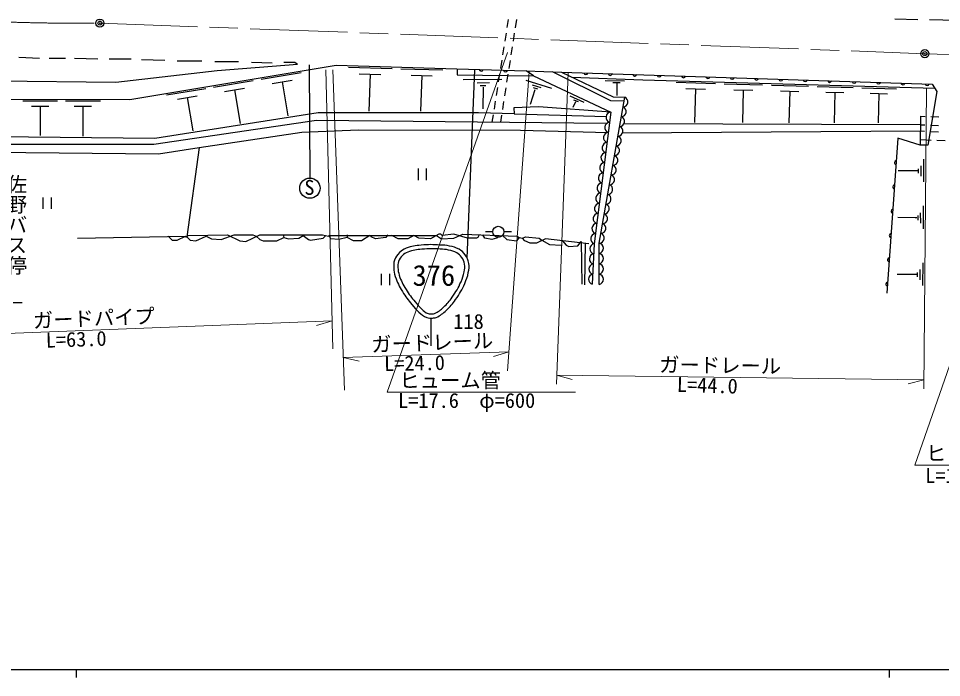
# Model space of a CAD drawing. Units: millimetres, scale not verified. Extents: x 40000 to 680000, y 20000 to 380000.
# Drawn here: x 160888 to 274442, y 204000 to 285130 of the extents above; entities that cross this region are included whole.
import ezdxf
from ezdxf.enums import TextEntityAlignment as Align

# ---------------------------------------------------------------- set-up
doc = ezdxf.new("R2010")
doc.units = ezdxf.units.MM
doc.header["$LTSCALE"] = 1000
doc.header["$PDMODE"] = 32
doc.header["$PDSIZE"] = 500
doc.linetypes.add('CHAIN', pattern=[18.5, 12, -1.5, 3.5, -1.5])
for name, color, linetype, lineweight in [('M-BGD', 7, 'Continuous', 25), ('M-BMK', 2, 'CHAIN', 13), ('M-BMK-SRVR', 3, 'Continuous', 25), ('M-STR-HTXT', 7, 'Continuous', 13), ('M-STR-STRC', 7, 'Continuous', 25), ('M-TTL-BAND', 7, 'Continuous', 25)]:
    doc.layers.add(name, color=color, linetype=linetype, lineweight=lineweight)
doc.styles.add('@ＭＳ ゴシック', font='')
doc.styles.add('ＭＳ ゴシック', font='')
doc.styles.get('@ＭＳ ゴシック').set_extended_font_data('@MS Gothic')
doc.styles.get('ＭＳ ゴシック').set_extended_font_data('MS Gothic')

msp = doc.modelspace()

# ---------------------------------------------------------------- linework, layer by layer
at = {"layer": 'M-BGD'}
for p, q in [((268716, 285087), (271510, 285002)), ((221135, 285014), (220979, 284026)), ((222145, 284982), (221990, 283994)), ((272949, 285002), (276251, 284918)), ((220870, 283335), (220714, 282347)), ((221882, 283302), (221728, 282315)), ((220605, 281656), (220449, 280668)), ((221620, 281623), (221465, 280635)), ((160935, 280346), (163475, 280261)), ((164661, 280261), (166693, 280261)), ((167793, 280261), (170672, 280176)), ((172027, 280176), (174736, 280176)), ((176006, 280092), (178885, 280007)), ((180409, 279922), (183457, 279922)), ((185065, 279838), (187944, 279838)), ((185319, 278737), (195225, 279499)), ((189553, 279753), (192093, 279668)), ((193532, 279753), (194887, 279753)), ((194887, 279753), (195225, 279499)), ((196665, 279414), (196749, 265529)), ((220340, 279977), (220184, 278989)), ((221357, 279943), (221202, 278955)), ((172873, 277298), (185319, 278737)), ((190731, 277651), (195670, 278473)), ((201489, 279146), (206844, 278981)), ((202803, 278302), (205480, 278219)), ((204142, 278261), (204001, 273709)), ((207944, 278947), (213097, 278789)), ((214807, 278936), (223342, 278672)), ((216985, 278822), (216053, 255623)), ((220074, 278297), (219918, 277310)), ((221094, 278264), (220940, 277276)), ((227702, 278518), (273269, 277052)), ((156871, 277467), (172873, 277298)), ((184895, 276680), (189774, 277492)), ((192089, 277116), (194559, 277527)), ((193324, 277321), (194023, 273123)), ((209209, 278135), (211785, 278056)), ((210497, 278095), (210362, 273716)), ((215585, 277625), (220343, 277639)), ((217303, 277221), (218832, 277246)), ((223285, 277549), (226467, 276565)), ((228957, 277912), (237681, 277589)), ((233051, 277484), (235434, 277440)), ((234020, 277242), (234918, 277236)), ((234510, 277115), (234491, 275663)), ((237681, 277589), (273600, 276544)), ((241777, 277270), (246642, 277129)), ((247719, 277097), (252430, 276960)), ((179117, 275718), (183938, 276521)), ((186236, 276151), (188676, 276557)), ((187456, 276354), (188147, 272206)), ((217679, 276858), (218386, 276864)), ((218061, 276660), (217996, 273990)), ((219809, 276618), (219653, 275630)), ((220832, 276584), (220677, 275596)), ((224403, 276346), (223830, 274524)), ((224078, 276944), (225142, 276645)), ((224186, 276626), (224721, 276486)), ((242972, 276505), (245405, 276434)), ((244188, 276470), (244068, 272334)), ((248876, 276356), (251232, 276288)), ((250054, 276322), (249937, 272317)), ((253505, 276929), (258067, 276796)), ((254625, 276211), (256906, 276145)), ((255766, 276178), (255653, 272301)), ((259139, 276765), (263556, 276636)), ((260224, 276070), (262432, 276006)), ((261328, 276038), (261219, 272284)), ((264626, 276605), (268901, 276481)), ((161409, 274984), (165679, 274979)), ((166655, 274978), (170973, 274973)), ((180443, 275196), (182853, 275597)), ((181648, 275396), (182330, 271299)), ((219544, 274939), (219388, 273951)), ((220569, 274905), (220414, 273917)), ((228733, 275586), (230453, 274809)), ((229408, 274860), (229090, 274153)), ((229172, 275115), (229746, 274892)), ((265676, 275933), (267813, 275871)), ((266745, 275902), (266639, 272269)), ((162475, 274342), (164611, 274340)), ((163543, 274341), (163539, 270711)), ((167734, 274329), (169893, 274326)), ((168813, 274328), (168809, 270658)), ((219279, 273260), (219136, 272354)), ((220306, 273225), (220168, 272343)), ((221861, 273381), (233231, 273051)), ((271867, 273085), (271833, 269517)), ((271867, 273085), (272414, 273072)), ((273114, 273057), (274114, 273034)), ((271857, 272054), (235376, 272159)), ((271857, 272054), (272383, 272033)), ((273082, 272006), (274081, 271967)), ((235102, 271030), (271849, 271279)), ((269063, 270387), (267709, 251318)), ((271849, 271279), (272360, 271255)), ((273059, 271221), (274058, 271173)), ((183118, 269254), (181594, 258248)), ((271839, 270218), (273179, 270167)), ((273878, 270140), (274878, 270102)), ((271880, 266991), (271889, 265710)), ((272243, 267822), (272224, 265013)), ((210040, 266640), (210040, 265240)), ((211090, 265240), (211090, 266640)), ((271574, 266637), (271574, 266073)), ((163885, 263075), (163885, 261675)), ((164935, 261675), (164935, 263075)), ((271827, 261215), (271836, 259935)), ((272190, 262047), (272171, 259238)), ((271521, 260862), (271521, 260298)), ((168132, 258078), (181425, 258332)), ((179308, 258332), (179816, 257824)), ((179816, 257824), (180409, 257824)), ((180409, 257824), (181425, 258332)), ((181425, 258332), (181425, 258248)), ((181425, 258248), (181594, 258248)), ((181594, 258248), (181763, 258417)), ((181594, 258248), (182017, 257824)), ((181763, 258417), (186589, 258502)), ((182017, 257824), (182695, 257740)), ((182695, 257740), (183965, 258332)), ((183965, 258332), (184642, 257994)), ((184642, 257994), (185827, 257909)), ((185827, 257909), (187436, 258502)), ((186589, 258502), (188113, 257740)), ((187436, 258502), (189722, 258502)), ((188875, 257655), (190569, 258502)), ((189722, 258502), (190145, 258332)), ((190145, 258332), (190569, 257909)), ((190569, 258502), (198273, 258502)), ((190569, 257909), (190992, 257740)), ((192685, 257740), (193532, 258163)), ((193447, 258502), (193532, 258163)), ((193532, 258163), (194125, 257994)), ((194125, 257994), (195395, 258078)), ((195395, 258078), (195903, 258417)), ((195903, 258417), (196580, 257909)), ((196580, 257909), (196834, 257824)), ((196834, 257824), (198358, 258078)), ((198273, 258502), (199035, 258332)), ((198358, 258078), (198697, 258417)), ((199035, 258332), (199120, 258417)), ((199120, 258417), (199289, 257994)), ((199120, 258417), (212328, 258417)), ((200305, 257909), (199289, 257994)), ((201321, 258163), (200305, 257909)), ((201321, 258502), (201321, 258163)), ((202083, 257740), (201321, 258163)), ((204115, 258417), (203099, 257740)), ((204285, 258248), (204285, 258417)), ((204793, 257994), (204285, 258248)), ((206063, 258163), (204793, 257994)), ((206317, 258502), (206063, 258163)), ((207587, 257994), (206825, 258417)), ((208772, 257994), (207587, 257994)), ((209534, 258417), (208772, 257994)), ((210127, 258078), (209534, 258417)), ((211566, 257994), (210127, 258078)), ((212582, 258586), (211566, 257994)), ((212328, 258417), (212921, 257994)), ((212836, 258586), (212582, 258586)), ((213005, 258417), (212836, 258586)), ((212921, 257994), (214445, 258078)), ((214445, 258586), (213005, 258417)), ((214445, 258078), (215545, 258586)), ((216138, 258078), (214445, 258586)), ((215545, 258586), (222234, 258332)), ((217239, 258078), (216138, 258078)), ((217408, 258163), (217239, 258078)), ((217577, 258502), (217408, 258163)), ((218255, 258078), (218001, 258502)), ((219101, 257909), (218255, 258078)), ((219694, 258078), (219101, 257909)), ((219948, 258417), (219694, 258078)), ((220419, 258401), (220964, 257909)), ((220964, 257909), (222149, 257740)), ((222488, 258163), (222149, 257740)), ((222234, 258332), (222488, 258163)), ((222488, 258163), (222911, 258078)), ((222911, 258078), (223250, 258248)), ((223165, 257740), (222911, 258078)), ((223250, 258248), (224943, 258078)), ((225705, 257994), (224605, 257486)), ((224943, 258078), (225282, 257824)), ((225282, 257824), (226213, 257316)), ((231039, 257401), (225705, 257994)), ((188113, 257740), (188875, 257655)), ((190992, 257740), (192685, 257740)), ((203099, 257740), (202083, 257740)), ((223843, 257486), (223165, 257740)), ((224605, 257486), (223843, 257486)), ((226213, 257316), (227653, 257232)), ((227822, 257740), (228245, 257232)), ((228245, 257232), (228584, 257062)), ((228584, 257062), (229685, 257147)), ((229685, 257147), (230108, 257655)), ((230108, 257655), (230193, 252406)), ((230616, 257486), (230531, 252321)), ((272126, 255058), (272107, 252249)), ((271457, 253874), (271457, 253310)), ((271763, 254227), (271772, 252947)), ((160233, 250150), (161334, 250150))]:
    msp.add_line(p, q, dxfattribs=at)
for points in [[(157727, 275188), (174594, 275168), (199979, 279393), (214807, 278936)], [(214866, 278934), (214844, 278192), (224264, 278082), (223342, 278672)], [(223342, 278672), (227702, 278518), (234033, 275464), (235473, 275439)], [(235388, 274954), (233775, 275007), (226584, 278557)], [(224264, 278082), (233752, 273600), (224857, 274270), (221847, 274126), (221861, 273381), (217492, 273524)], [(273269, 277052), (273871, 276128), (272750, 269517), (271833, 269517), (269063, 270387)], [(232342, 252391), (232342, 257486), (235473, 275439)], [(233188, 272205), (197549, 272583), (177545, 269595), (157970, 269617), (156079, 271668)], [(217492, 273524), (197756, 273502), (177663, 270369), (158167, 270565)], [(233752, 273600), (231697, 257400), (231482, 252413)], [(154232, 271694), (157712, 268671), (178112, 268469), (183118, 269254), (195740, 271135), (202727, 271414), (222629, 271377), (233435, 271101)], [(271469, 266369), (271249, 266360), (269118, 266389)], [(271416, 260594), (271196, 260585), (269065, 260614)], [(271352, 253606), (271132, 253597), (269001, 253625)]]:
    msp.add_lwpolyline(points, dxfattribs=at)
msp.add_circle((196739, 264239), 1250, dxfattribs=at)
for centre, radius, start, end in [((217807, 278900), 256, 190.91027, 345.5495), ((220806, 278807), 256, 190.91027, 345.5495), ((230702, 278477), 256, 190.83875, 345.47798), ((233700, 278381), 256, 190.83875, 345.47798), ((236699, 278285), 256, 190.83875, 345.47798), ((239697, 278188), 256, 190.83875, 345.47798), ((242696, 278092), 256, 190.83875, 345.47798), ((245694, 277995), 256, 190.83875, 345.47798), ((248693, 277899), 256, 190.83875, 345.47798), ((251691, 277803), 256, 190.83875, 345.47798), ((254690, 277706), 256, 190.83875, 345.47798), ((257688, 277610), 256, 190.83875, 345.47798), ((260686, 277513), 256, 190.83875, 345.47798), ((263685, 277417), 256, 190.83875, 345.47798), ((266683, 277321), 256, 190.83875, 345.47798), ((269682, 277224), 256, 190.83875, 345.47798), ((272680, 277128), 256, 190.83875, 345.47798), ((235251, 274861), 619, 271.18979, 69.02436), ((235043, 273664), 619, 271.18979, 69.02436), ((233816, 272958), 644, 95.72305, 249.8209), ((234834, 272467), 619, 271.18979, 69.02436), ((233658, 271712), 644, 95.72305, 249.8209), ((234625, 271270), 619, 271.18979, 69.02436), ((233500, 270466), 644, 95.72305, 249.8209), ((234416, 270073), 619, 271.18979, 69.02436), ((233342, 269220), 644, 95.72305, 249.8209), ((234208, 268877), 619, 271.18979, 69.02436), ((233184, 267974), 644, 95.72305, 249.8209), ((233999, 267680), 619, 271.18979, 69.02436), ((233026, 266728), 644, 95.72305, 249.8209), ((233790, 266483), 619, 271.18979, 69.02436), ((268907, 267391), 256, 98.61772, 253.25695), ((232868, 265482), 644, 95.72305, 249.8209), ((233582, 265286), 619, 271.18979, 69.02436), ((232710, 264236), 644, 95.72305, 249.8209), ((233373, 264089), 619, 271.18979, 69.02436), ((268694, 264398), 256, 98.61772, 253.25695), ((232552, 262990), 644, 95.72305, 249.8209), ((233164, 262892), 619, 271.18979, 69.02436), ((232393, 261743), 644, 95.72305, 249.8209), ((232955, 261696), 619, 271.18979, 69.02436), ((268482, 261406), 256, 98.61772, 253.25695), ((232235, 260497), 644, 95.72305, 249.8209), ((232747, 260499), 619, 271.18979, 69.02436), ((232077, 259251), 644, 95.72305, 249.8209), ((232538, 259302), 619, 271.18979, 69.02436), ((231919, 258005), 644, 95.72305, 249.8209), ((232329, 258105), 619, 271.18979, 69.02436), ((268269, 258413), 256, 98.61772, 253.25695), ((231809, 256771), 639, 100.12538, 254.93839), ((232186, 256849), 656, 283.7313, 76.2687), ((231756, 255524), 639, 100.12538, 254.93839), ((232186, 255576), 656, 283.7313, 76.2687), ((268057, 255421), 256, 98.61772, 253.25695), ((231702, 254277), 639, 100.12538, 254.93839), ((232186, 254302), 656, 283.7313, 76.2687), ((231648, 253030), 639, 100.12538, 254.93839), ((232186, 253028), 656, 283.7313, 76.2687), ((267844, 252428), 256, 98.61772, 253.25695)]:
    msp.add_arc(centre, radius, start, end, dxfattribs=at)
at = {"layer": 'M-BMK'}
for p, q in [((170903, 284554), (272385, 280794)), ((272385, 280794), (372172, 277782))]:
    msp.add_line(p, q, dxfattribs=at)
msp.add_arc((168231, 542298), 257757, 255.43101, 270.59388, dxfattribs=at)
at = {"layer": 'M-BMK-SRVR'}
for centre in [(170903, 284554), (272385, 280794)]:
    msp.add_circle(centre, 500, dxfattribs=at)
for p in [(170903, 284554), (272385, 280794)]:
    msp.add_point(p, dxfattribs=at)
at = {"layer": 'M-STR-HTXT'}
for p, q in [((221049, 280938), (206232, 239113)), ((198697, 278822), (199543, 244447)), ((199543, 278822), (200983, 239367)), ((223706, 278575), (221049, 241738)), ((228499, 278483), (227060, 240129)), ((272611, 276451), (272272, 239536)), ((286297, 273807), (271171, 230138)), ((199459, 247918), (135843, 245396)), ((199459, 247918), (197549, 247325)), ((221219, 244105), (200836, 243397)), ((200836, 243397), (202784, 242947)), ((221219, 244105), (219307, 243521)), ((227060, 241230), (272272, 240637)), ((227060, 241230), (228985, 240687)), ((272272, 240637), (270334, 240145)), ((206232, 239113), (229431, 239113)), ((271171, 230138), (293635, 230140))]:
    msp.add_line(p, q, dxfattribs=at)
at = {"layer": 'M-STR-STRC'}
for p, q in [((218323, 258902), (219237, 258903)), ((220617, 258902), (221530, 258903)), ((205508, 253710), (205508, 252310)), ((206558, 252310), (206558, 253710)), ((211664, 244851), (211664, 248247))]:
    msp.add_line(p, q, dxfattribs=at)
msp.add_circle((219919, 258867), 683, dxfattribs=at)
for points in [[(210415, 257217), (211332, 257317), (211855, 257289), (212776, 257243), (213224, 257220), (213480, 257215), (213918, 257116), (214389, 257009), (214670, 256955), (215086, 256710), (215418, 256514), (215597, 256363), (215822, 256050), (216086, 255682), (216197, 255429), (216279, 254984), (216359, 254544), (216308, 254281), (216228, 253841), (216131, 253308), (216016, 253017), (215796, 252521), (215431, 251697), (215174, 251252), (214654, 250516), (214269, 249970), (214033, 249669), (213537, 249221), (213088, 248816), (212827, 248565), (212268, 248333), (212110, 248268), (212007, 248266), (211836, 248257), (211558, 248242), (211388, 248215), (211126, 248308), (210682, 248464), (210490, 248684), (210136, 248993), (209771, 249311), (209605, 249532), (209298, 249907), (208808, 250505), (208527, 250842), (208130, 251506), (207718, 252195), (207482, 252593), (207242, 253359), (207113, 253771), (207082, 254019), (207064, 254451), (207049, 254818), (207020, 255042), (207140, 255390), (207281, 255795), (207443, 256003), (207750, 256304), (208027, 256575), (208228, 256691), (208587, 256837), (209263, 257111), (209690, 257139), (210415, 257217)], [(210518, 256721), (211385, 256813), (211880, 256781), (212750, 256735), (213164, 256714), (213401, 256710), (213805, 256618), (214216, 256525), (214460, 256478), (214823, 256264), (215084, 256110), (215223, 255993), (215400, 255747), (215612, 255451), (215702, 255248), (215767, 254890), (215834, 254522), (215791, 254301), (215724, 253933), (215636, 253446), (215531, 253181), (215330, 252728), (214981, 251939), (214735, 251514), (214238, 250810), (213878, 250300), (213657, 250019), (213195, 249601), (212796, 249241), (212565, 249018), (212069, 248813), (211974, 248774), (211913, 248772), (211810, 248767), (211611, 248757), (211489, 248737), (211300, 248804), (210929, 248934), (210768, 249119), (210471, 249378), (210131, 249674), (209977, 249880), (209691, 250229), (209219, 250804), (208949, 251129), (208567, 251767), (208180, 252416), (207957, 252791), (207731, 253512), (207617, 253874), (207590, 254092), (207575, 254471), (207563, 254763), (207539, 254941), (207635, 255218), (207746, 255535), (207872, 255698), (208112, 255933), (208334, 256150), (208494, 256242), (208781, 256359), (209423, 256620), (209829, 256648), (210518, 256721)]]:
    msp.add_open_spline(points, degree=3, knots=[0, 0, 0, 0, 1, 1, 1, 2, 2, 2, 3, 3, 3, 4, 4, 4, 5, 5, 5, 6, 6, 6, 7, 7, 7, 8, 8, 8, 9, 9, 9, 10, 10, 10, 11, 11, 11, 12, 12, 12, 13, 13, 13, 14, 14, 14, 15, 15, 15, 16, 16, 16, 17, 17, 17, 18, 18, 18, 19, 19, 19, 20, 20, 20, 21, 21, 21, 21], dxfattribs=at)
at = {"layer": 'M-TTL-BAND'}
for p, q in [((40000, 205000), (579000, 205000)), ((168000, 205000), (168000, 204000)), ((268000, 205000), (268000, 204000))]:
    msp.add_line(p, q, dxfattribs=at)

# ---------------------------------------------------------------- texts
at = {"layer": 'M-BGD', "style": '@ＭＳ ゴシック'}
msp.add_text('佐野バス停', height=1833, rotation=270, dxfattribs=at).set_placement((159197, 265993), align=Align.BOTTOM_LEFT)
at = {"layer": 'M-BGD', "style": 'ＭＳ ゴシック'}
for s, p in [('S', (196060, 262866)), ('118', (214385, 246368))]:
    msp.add_text(s, height=1833, dxfattribs=at).set_placement(p, align=Align.BOTTOM_LEFT)
at = {"layer": 'M-STR-HTXT', "style": 'ＭＳ ゴシック'}
for s, rotation, p in [('ガードパイプ', 2.27, (162721, 246462)), ('L=63.0', 1.917, (164293, 244049)), ('ガードレール', 1.99, (204343, 243519)), ('L=24.0', 1.223, (205897, 241163)), ('ガードレール', 359.249, (239690, 241064)), ('L=44.0', 358.264, (241849, 238624))]:
    msp.add_text(s, height=1833, rotation=rotation, dxfattribs=at).set_placement(p, align=Align.BOTTOM_LEFT)
for s, p in [('ヒューム管', (207746, 239113)), ('L=17.6\u3000φ=600', (207590, 236641)), ('ヒューム管', (272521, 230138)), ('L=16.5\u3000φ=400', (272437, 227408))]:
    msp.add_text(s, height=1833, dxfattribs=at).set_placement(p, align=Align.BOTTOM_LEFT)
at = {"layer": 'M-STR-STRC', "style": 'ＭＳ ゴシック'}
msp.add_text('376', height=2566, dxfattribs=at).set_placement((209368, 251448), align=Align.BOTTOM_LEFT)

doc.saveas('drawing.dxf')
